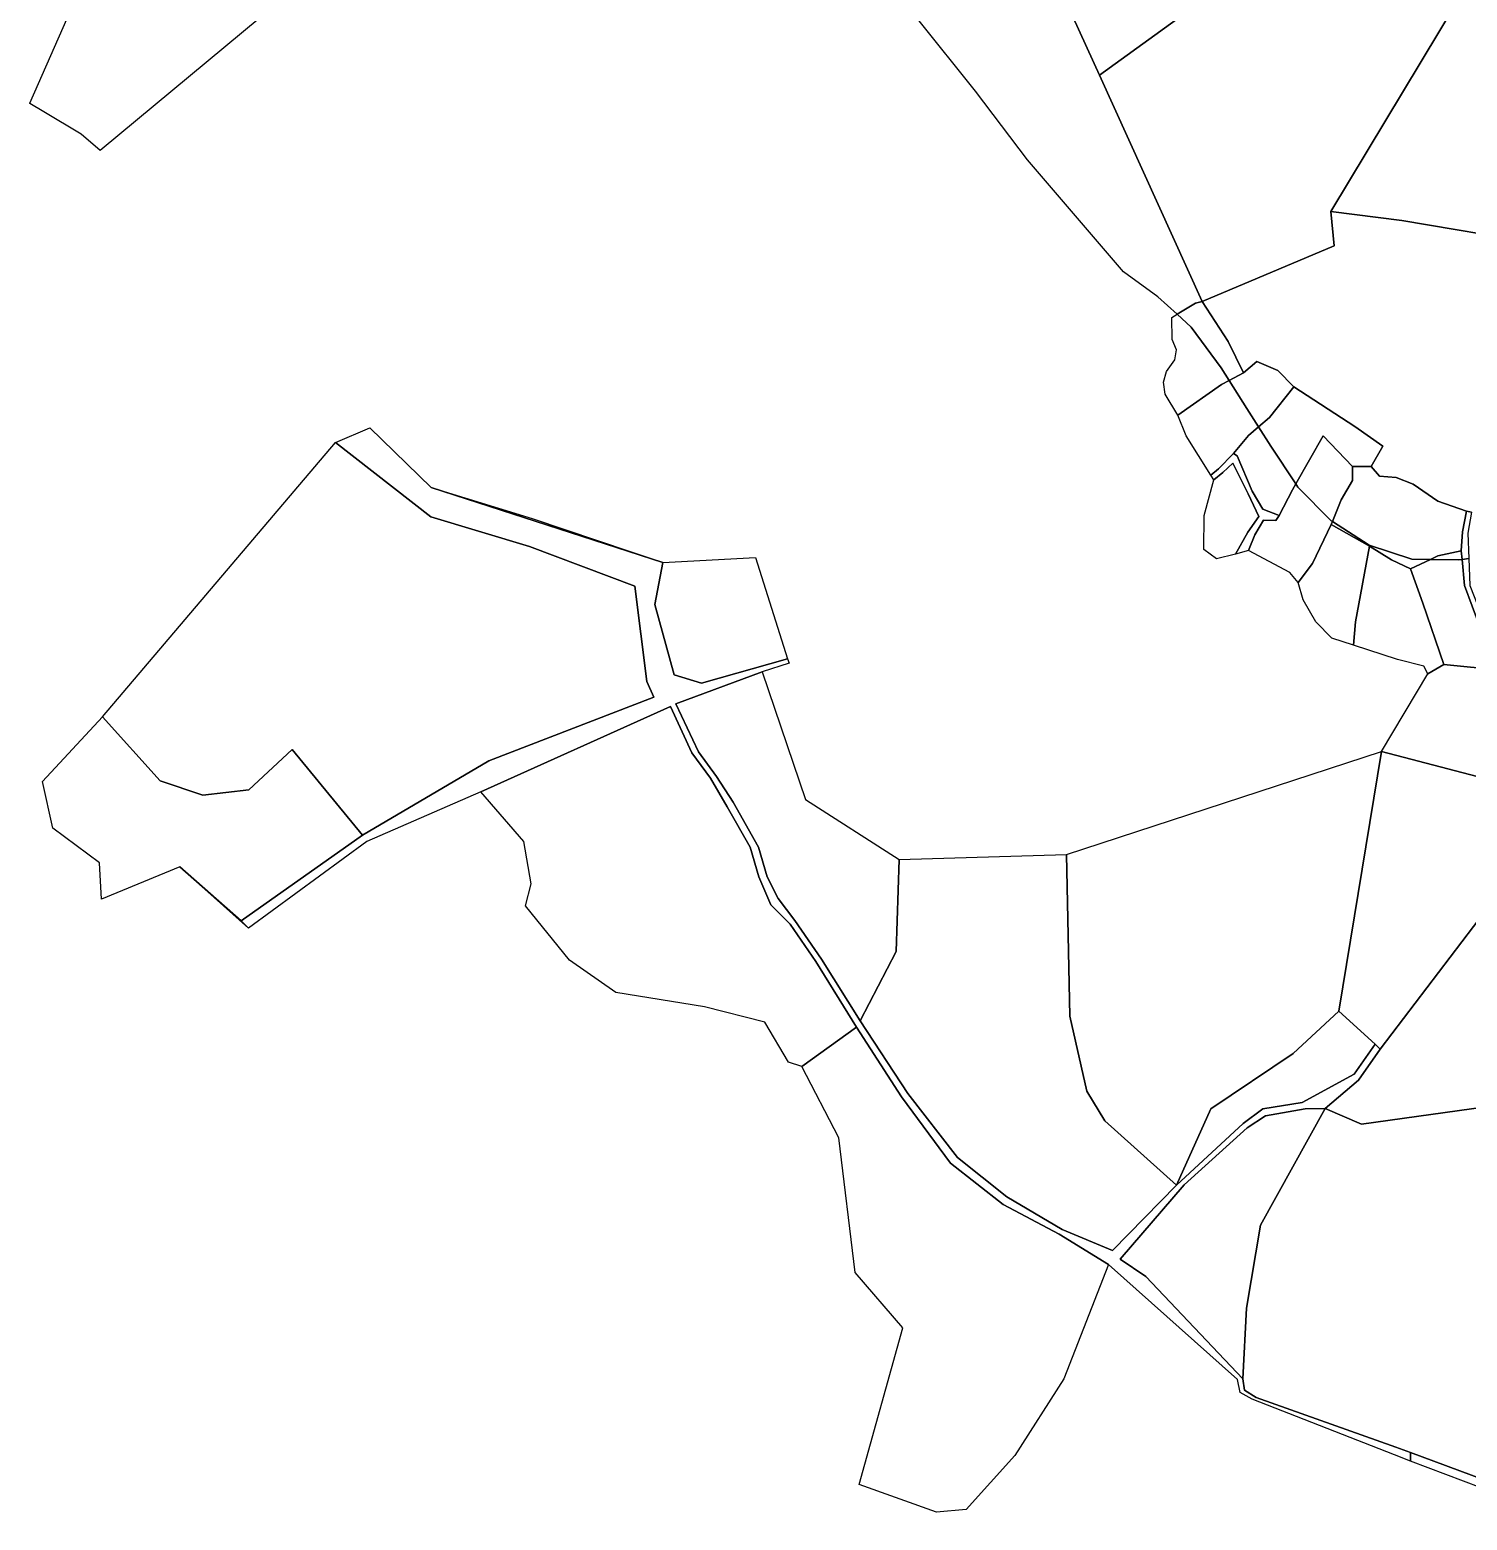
# Model space of a CAD drawing. Extents: x 542555 to 550520, y 1840485 to 1846995.
# Drawn here: x 542654.7 to 543014.1, y 1846200 to 1846572.7 of the extents above; entities that cross this region are included whole.
import ezdxf

# ---------------------------------------------------------------- set-up
doc = ezdxf.new("R2010")
doc.units = 0
doc.layers.add('Level 30', color=7, linetype='Continuous')

msp = doc.modelspace()

# ---------------------------------------------------------------- linework, layer by layer
at = {"layer": 'Level 30'}
for points in [[(542737.28, 1846692.23), (542761.17, 1846616.4), (542672.31, 1846542.5), (542667.59, 1846546.59), (542658.25, 1846552.2), (542654.74, 1846554.28), (542654.77, 1846554.34), (542718.92, 1846700.16), (542727.79, 1846697.11), (542730.87, 1846693.28), (542735.02, 1846691.45)], [(542922.18, 1846561.33), (542947.86, 1846504.78), (542946.17, 1846504.37), (542941.6011, 1846501.559), (542941.6, 1846501.56), (542936.82, 1846505.9), (542928.17, 1846512.18), (542904.19, 1846540.22), (542891.2, 1846557.39), (542876.79, 1846575.35), (542862.15, 1846593.66), (542851.61, 1846609.42), (542823.26, 1846662.12), (542813.4301, 1846673.7199), (542813.5, 1846673.8), (542819.55, 1846678.47), (542866.4, 1846627.47), (542906.88, 1846595.03)], [(542980.91, 1846603.86), (542922.18, 1846561.33), (542906.88, 1846595.03), (542916.55, 1846606.63), (542957.6, 1846632.16)], [(543093.05, 1846623.36), (543098.6, 1846603.2), (543102.12, 1846580.9), (543102.77, 1846560.34), (543099.45, 1846540.36), (543093.1883, 1846521.4382), (543084.09, 1846505.12), (543031.39, 1846519.36), (542997.8, 1846525.02), (542980.03, 1846527.24), (543011.7, 1846579.86), (543012.77, 1846582.23), (542997.76, 1846597), (542990.16, 1846603.15), (543089.6497, 1846633.1052)], [(543011.7, 1846579.86), (542980.03, 1846527.24), (542980.91, 1846518.69), (542947.86, 1846504.78), (542922.18, 1846561.33), (542980.91, 1846603.86), (542989.14, 1846601.39)], [(542958.19, 1846486.91), (542954.6308, 1846485.0326), (542952.62, 1846488.2), (542945.14, 1846498.33), (542941.6011, 1846501.559), (542946.17, 1846504.37), (542947.86, 1846504.78), (542954.39, 1846494.8)], [(542941.6011, 1846501.559), (542945.14, 1846498.33), (542952.62, 1846488.2), (542954.6308, 1846485.0326), (542952.73, 1846484.03), (542941.82, 1846476.3), (542938.6, 1846481.57), (542938.22, 1846484.61), (542938.95, 1846487.23), (542941.08, 1846490.19), (542941.44, 1846492.67), (542940.37, 1846495.24), (542940.27, 1846500.74)], [(542958.19, 1846486.91), (542961.57, 1846489.73), (542966.82, 1846487.54), (542970.81, 1846483.44), (542964.72, 1846475.79), (542961.9731, 1846473.4474), (542959.07, 1846478.04), (542954.6308, 1846485.0326)], [(542954.6308, 1846485.0326), (542959.07, 1846478.04), (542961.9731, 1846473.4474), (542959.42, 1846471.27), (542955.68, 1846466.73), (542951.98, 1846462.9), (542950.05, 1846461.34), (542943.87, 1846471.19), (542941.82, 1846476.3), (542952.73, 1846484.03)], [(542970.81, 1846483.44), (542986.03, 1846473.47), (542993.08, 1846468.58), (542990.12, 1846463.49), (542985.44, 1846463.49), (542978.09, 1846471.21), (542971.2563, 1846459.1553), (542965.05, 1846468.58), (542961.9731, 1846473.4474), (542964.72, 1846475.79)], [(543000, 1846216.92), (543000, 1846214.8021), (542995.98, 1846216.33), (542960.41, 1846230.32), (542957.41, 1846231.98), (542956.74, 1846235.23), (542924.48, 1846263.96), (542912.13, 1846271.57), (542898.11, 1846278.93), (542884.98, 1846289.33), (542872.72, 1846305.92), (542861.42, 1846323.3), (542851.26, 1846339.73), (542844.86, 1846349.07), (542840.04, 1846353.9), (542837.02, 1846360.88), (542834.89, 1846368.32), (542829.13, 1846378.4), (542824.92, 1846385.56), (542820.24, 1846391.9), (542814.94, 1846403.53), (542767.51, 1846382.17), (542739, 1846369.71), (542709.41, 1846348.09), (542707.57, 1846349.92), (542737.95, 1846371.31), (542769.5, 1846389.93), (542810.79, 1846405.79), (542809, 1846409.7), (542805.99, 1846433.57), (542779.71, 1846443.51), (542755.02, 1846450.89), (542731.16, 1846469.48), (542739.77, 1846473.21), (542755.1, 1846458.29), (542813.02, 1846439.49), (542811.05, 1846429), (542815.89, 1846411.44), (542822.66, 1846409.3), (542844.15, 1846415.43), (542844.6, 1846414.29), (542837.86, 1846412.15), (542816.31, 1846404.17), (542821.93, 1846392.14), (542826.45, 1846385.99), (542830.61, 1846379.59), (542836.98, 1846368.28), (542839.1, 1846360.89), (542841.83, 1846355.47), (542846, 1846349.96), (542852.68, 1846340.27), (542862.34, 1846324.86), (542874.24, 1846306.68), (542886.72, 1846290.7), (542899.06, 1846280.84), (542912.87, 1846272.71), (542925.42, 1846267.44), (542941.48, 1846283.8), (542958.13, 1846299.19), (542963.05, 1846302.86), (542972.86, 1846304.44), (542985.88, 1846311.56), (542991.13, 1846319.07), (542992.41, 1846317.78), (542986.99, 1846310.03), (542978.62, 1846302.95), (542973.6, 1846302.9), (542963.71, 1846301.14), (542959.14, 1846298.14), (542943.38, 1846283.86), (542927.36, 1846265.26), (542933.8, 1846260.97), (542958.06, 1846235.36), (542958.47, 1846232.57), (542961.37, 1846230.68), (542996.31, 1846218.29)], [(542961.9731, 1846473.4474), (542965.05, 1846468.58), (542971.2563, 1846459.1553), (542970.42, 1846457.68), (542967.12, 1846451.21), (542963.03, 1846452.81), (542960.39, 1846457.3), (542956.65, 1846466.14), (542955.68, 1846466.73), (542959.42, 1846471.27)], [(542769.5, 1846389.93), (542737.95, 1846371.31), (542720.3, 1846392.73), (542709.54, 1846382.67), (542698.02, 1846381.34), (542687.32, 1846384.88), (542672.95, 1846400.92), (542731.16, 1846469.48), (542755.02, 1846450.89), (542779.71, 1846443.51), (542805.99, 1846433.57), (542809, 1846409.7), (542810.79, 1846405.79)], [(542982.65, 1846455.14), (542980.4435, 1846449.7257), (542980.11, 1846449.94), (542971.78, 1846458.36), (542971.2563, 1846459.1553), (542978.09, 1846471.21), (542985.44, 1846463.49), (542985.49, 1846459.97)], [(542963.03, 1846452.81), (542967.12, 1846451.21), (542966.28, 1846450.01), (542963.23, 1846450.1), (542961.07, 1846446.43), (542959.47, 1846442.5), (542956.22, 1846441.55), (542959.32, 1846447.1), (542962.01, 1846450.97), (542959.38, 1846456.7), (542955.58, 1846464.35), (542953.04, 1846461.97), (542950.75, 1846460.17), (542950.05, 1846461.34), (542951.98, 1846462.9), (542955.68, 1846466.73), (542956.65, 1846466.14), (542960.39, 1846457.3)], [(542955.58, 1846464.35), (542959.38, 1846456.7), (542962.01, 1846450.97), (542959.32, 1846447.1), (542956.22, 1846441.55), (542951.48, 1846440.39), (542948.25, 1846442.76), (542948.36, 1846451.27), (542950.75, 1846460.17), (542953.04, 1846461.97)], [(542990.12, 1846463.49), (542992.2, 1846461.12), (542996.36, 1846460.73), (543000.63, 1846459.09), (543006.78, 1846454.86), (543013.94, 1846452.35), (543012.96, 1846447.17), (543012.63, 1846442.43), (543006.77, 1846441.13), (543004.9602, 1846440.286), (543000.27, 1846440.37), (542989.59, 1846443.85), (542980.4435, 1846449.7257), (542982.65, 1846455.14), (542985.49, 1846459.97), (542985.44, 1846463.49)], [(542780.31, 1846450.51), (542813.02, 1846439.49), (542755.1, 1846458.29)], [(542971.2563, 1846459.1553), (542971.78, 1846458.36), (542980.11, 1846449.94), (542980.4435, 1846449.7257), (542980.16, 1846449.03), (542975.45, 1846439.28), (542971.84, 1846434.52), (542969.78, 1846436.96), (542959.47, 1846442.5), (542961.07, 1846446.43), (542963.23, 1846450.1), (542966.28, 1846450.01), (542967.12, 1846451.21), (542970.42, 1846457.68)], [(543013.94, 1846452.35), (543015.21, 1846452.07), (543014.34, 1846446.87), (543014.5828, 1846440.4947), (543012.8433, 1846440.2702), (543012.63, 1846442.43), (543012.96, 1846447.17)], [(542980.16, 1846449.03), (542989.73, 1846443.58), (542986.2, 1846424.63), (542985.7, 1846418.84), (542980.29, 1846420.61), (542976.31, 1846424.63), (542973.09, 1846430.19), (542971.84, 1846434.52), (542975.45, 1846439.28)], [(542980.4435, 1846449.7257), (542989.59, 1846443.85), (543000.27, 1846440.37), (543004.9602, 1846440.286), (542999.93, 1846437.94), (542995.2, 1846440.2), (542989.73, 1846443.58), (542980.16, 1846449.03)], [(543008.26, 1846414.03), (543004.28, 1846411.69), (543003.3, 1846413.6), (542996.72, 1846415.22), (542985.7, 1846418.84), (542986.2, 1846424.63), (542989.73, 1846443.58), (542995.2, 1846440.2), (542999.93, 1846437.94), (543003.06, 1846429.36)], [(542813.02, 1846439.49), (542836.22, 1846440.72), (542844.15, 1846415.43), (542822.66, 1846409.3), (542815.89, 1846411.44), (542811.05, 1846429)], [(543044.02, 1846420.82), (543044.11, 1846410.15), (543022.53, 1846412.55), (543008.26, 1846414.03), (543003.06, 1846429.36), (542999.93, 1846437.94), (543004.9602, 1846440.286), (543011.99, 1846440.16), (543012.8433, 1846440.2702), (543013.49, 1846433.72), (543017.29, 1846423.44), (543018.29, 1846422.15), (543022.63, 1846422.94), (543035.11, 1846421.99), (543039.6, 1846421.08)], [(543011.99, 1846440.16), (543004.9602, 1846440.286), (543006.77, 1846441.13), (543012.63, 1846442.43), (543012.8433, 1846440.2702)], [(543059.1243, 1846421.416), (543057.46, 1846420.57), (543048.75, 1846420.05), (543044.02, 1846420.82), (543039.6, 1846421.08), (543035.11, 1846421.99), (543022.63, 1846422.94), (543018.29, 1846422.15), (543017.29, 1846423.44), (543013.49, 1846433.72), (543012.8433, 1846440.2702), (543014.5828, 1846440.4947), (543014.84, 1846433.74), (543018.63, 1846423.99), (543022.8, 1846424.81), (543028.13, 1846424.5), (543035.11, 1846423.07), (543039.58, 1846422.92), (543045.12, 1846422.36), (543049.59, 1846421.95), (543055.8, 1846421.75), (543058.5771, 1846422.9148)], [(543048.66, 1846394.2), (543048, 1846383.09), (543043.85, 1846382.62), (543044.36, 1846378.76), (542992.7, 1846392.24), (543004.28, 1846411.69), (543008.26, 1846414.03), (543022.53, 1846412.55), (543044.11, 1846410.15), (543043.16, 1846396.15)], [(542871.37, 1846342.19), (542862.34, 1846324.86), (542852.68, 1846340.27), (542846, 1846349.96), (542841.83, 1846355.47), (542839.1, 1846360.89), (542836.98, 1846368.28), (542830.61, 1846379.59), (542826.45, 1846385.99), (542821.93, 1846392.14), (542816.31, 1846404.17), (542837.86, 1846412.15), (542848.72, 1846380.26), (542872.09, 1846365.27)], [(542861.42, 1846323.3), (542847.77, 1846313.44), (542844.46, 1846314.59), (542838.53, 1846324.59), (542823.41, 1846328.4), (542801.24, 1846331.96), (542789.67, 1846340.04), (542778.66, 1846353.64), (542780.12, 1846359.14), (542778.25, 1846369.7), (542767.51, 1846382.17), (542814.94, 1846403.53), (542820.24, 1846391.9), (542824.92, 1846385.56), (542829.13, 1846378.4), (542834.89, 1846368.32), (542837.02, 1846360.88), (542840.04, 1846353.9), (542844.86, 1846349.07), (542851.26, 1846339.73)], [(542672.95, 1846400.92), (542687.32, 1846384.88), (542698.02, 1846381.34), (542709.54, 1846382.67), (542720.3, 1846392.73), (542737.95, 1846371.31), (542707.57, 1846349.92), (542692.25, 1846363.36), (542672.65, 1846355.32), (542672.19, 1846364.41), (542660.51, 1846373.08), (542657.89, 1846384.7)], [(542992.7, 1846392.24), (542982.03, 1846327.3), (542970.64, 1846316.73), (542950.04, 1846302.86), (542941.48, 1846283.8), (542923.57, 1846299.91), (542919.02, 1846307.29), (542914.78, 1846326.04), (542913.94, 1846366.48)], [(542992.7, 1846392.24), (543044.36, 1846378.76), (543033.19, 1846371.45), (542992.41, 1846317.78), (542991.13, 1846319.07), (542982.03, 1846327.3)], [(542987.71, 1846299.02), (542978.62, 1846302.95), (542986.99, 1846310.03), (542992.41, 1846317.78), (543033.19, 1846371.45), (543044.36, 1846378.76), (543060.66, 1846309.23)], [(542913.94, 1846366.48), (542914.78, 1846326.04), (542919.02, 1846307.29), (542923.57, 1846299.91), (542941.48, 1846283.8), (542925.42, 1846267.44), (542912.87, 1846272.71), (542899.06, 1846280.84), (542886.72, 1846290.7), (542874.24, 1846306.68), (542862.34, 1846324.86), (542871.37, 1846342.19), (542872.09, 1846365.27)], [(542707.57, 1846349.92), (542709.41, 1846348.09), (542692.25, 1846363.36)], [(542982.03, 1846327.3), (542991.13, 1846319.07), (542985.88, 1846311.56), (542972.86, 1846304.44), (542963.05, 1846302.86), (542958.13, 1846299.19), (542941.48, 1846283.8), (542950.04, 1846302.86), (542970.64, 1846316.73)], [(542857.03, 1846295.59), (542847.77, 1846313.44), (542861.42, 1846323.3), (542872.72, 1846305.92), (542884.98, 1846289.33), (542898.11, 1846278.93), (542912.13, 1846271.57), (542924.48, 1846263.96), (542913.3, 1846235.38), (542901.02, 1846216.23), (542888.89, 1846202.69), (542881.41, 1846202.06), (542862.13, 1846208.94), (542873, 1846248.14), (542861.12, 1846261.95)], [(543066.46, 1846281.94), (543058.15, 1846200.02), (543052.24, 1846202.53), (543044.27, 1846205.06), (543035.42, 1846205.83), (543018.16, 1846210.19), (543000, 1846216.92), (542996.31, 1846218.29), (542961.37, 1846230.68), (542958.47, 1846232.57), (542958.06, 1846235.36), (542958.94, 1846253.05), (542962.48, 1846273.77), (542978.62, 1846302.95), (542987.71, 1846299.02), (543060.66, 1846309.23)], [(542958.94, 1846253.05), (542958.06, 1846235.36), (542933.8, 1846260.97), (542927.36, 1846265.26), (542943.38, 1846283.86), (542959.14, 1846298.14), (542963.71, 1846301.14), (542973.6, 1846302.9), (542978.62, 1846302.95), (542962.48, 1846273.77)]]:
    msp.add_lwpolyline(points, close=True, dxfattribs=at)
for points in [[(543015.21, 1846452.07), (543013.94, 1846452.35), (543006.78, 1846454.86), (543000.63, 1846459.09), (542996.36, 1846460.73), (542992.2, 1846461.12), (542990.12, 1846463.49), (542993.08, 1846468.58), (542986.03, 1846473.47), (542970.81, 1846483.44), (542966.82, 1846487.54), (542961.57, 1846489.73), (542958.19, 1846486.91), (542954.39, 1846494.8), (542947.86, 1846504.78), (542980.91, 1846518.69), (542980.03, 1846527.24), (542997.8, 1846525.02), (543031.39, 1846519.36)], [(543017.66, 1846208.09), (543000, 1846214.8021), (543000, 1846216.92), (543018.16, 1846210.19)]]:
    msp.add_lwpolyline(points, dxfattribs=at)

doc.saveas('drawing.dxf')
